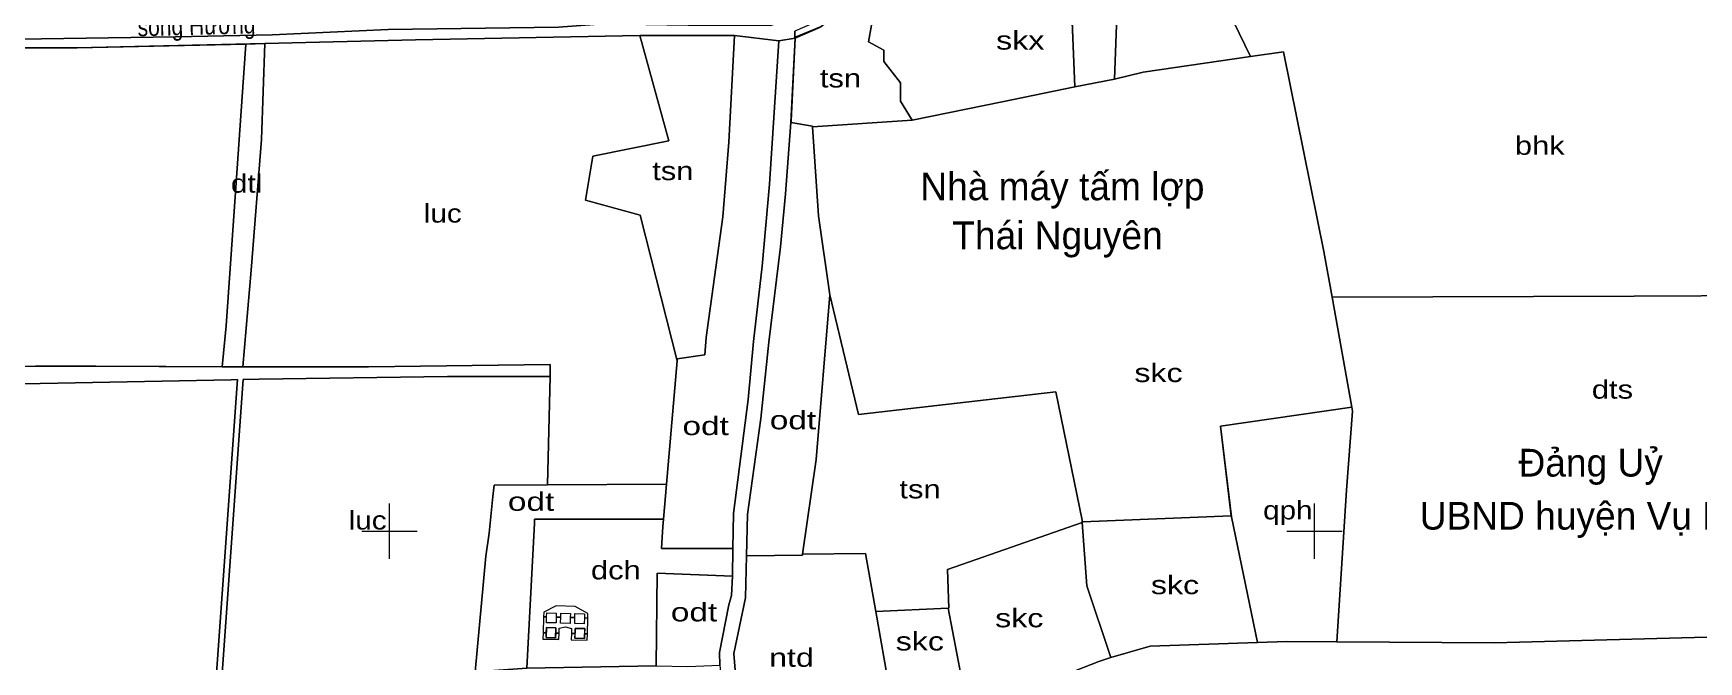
# Model space of a CAD drawing. Header units: metres. Extents: x 506356 to 510920, y 2246675 to 2251661.
# Drawn here: x 507308 to 508208, y 2248929 to 2249269 of the extents above; entities that cross this region are included whole.
import ezdxf
from ezdxf.enums import TextEntityAlignment as Align

# ---------------------------------------------------------------- set-up
doc = ezdxf.new("R2010")
doc.units = ezdxf.units.M
doc.header["$LTSCALE"] = 4
for name, color, linetype, lineweight in [('10', 7, 'Continuous', 13), ('23', 7, 'Continuous', 13), ('30', 7, 'Continuous', 13), ('5', 7, 'Continuous', 13), ('63', 7, 'Continuous', 13), ('9', 7, 'Continuous', 13)]:
    doc.layers.add(name, color=color, linetype=linetype, lineweight=lineweight)
for name, color, linetype in [('33', 7, 'Continuous'), ('39', 7, 'Continuous'), ('46', 7, 'Continuous')]:
    doc.layers.add(name, color=color, linetype=linetype)

msp = doc.modelspace()

# ---------------------------------------------------------------- linework, layer by layer
at = {"layer": '10'}
for p, q in [((507427.5, 2249263.64), (507432.69, 2249263.76)), ((507719.22, 2249266.76), (507710.56, 2249265.24)), ((507414.57, 2249088.9), (507420.81, 2249088.88)), ((507685.62, 2248990.6), (507685.31, 2248990.6)), ((507685.62, 2248990.6), (507685.35, 2248975.71))]:
    msp.add_line(p, q, dxfattribs=at)
for points in [[(507747.34, 2249285.38), (507741.75, 2249280.57), (507735.75, 2249274.89), (507733.35, 2249273.06), (507720.25, 2249267.53), (507719.21, 2249267.19), (507719.22, 2249266.76), (507717.05, 2249221.15)], [(507073.71, 2249258.34), (507117.16, 2249259.87), (507264.51, 2249261.46), (507331.26, 2249261.46), (507422.4, 2249263.53)], [(507432.69, 2249263.76), (507514.15, 2249265.85), (507635.43, 2249268.2)], [(507635.43, 2249268.2), (507636.6, 2249268.22), (507686.37, 2249268.23), (507686.5, 2249268.21)], [(507686.5, 2249268.21), (507710.56, 2249265.24), (507705.42, 2249187.75), (507701.47, 2249143.32), (507696.73, 2249102.59), (507693.97, 2249071.28), (507685.97, 2249009.55), (507685.62, 2248990.6)], [(507717.05, 2249221.15), (507714.11, 2249182.46), (507711.35, 2249153.75), (507705.03, 2249102.2), (507700.68, 2249061.01), (507693.56, 2249009.08), (507693.01, 2248986.61)], [(507420.81, 2249088.88), (507488.76, 2249088.9), (507586.91, 2249090.22), (507586.91, 2249086.69), (507586.83, 2249083.61)], [(507084.77, 2249087.18), (507137.98, 2249086.65), (507215.45, 2249087.97), (507308.75, 2249089.32), (507341.32, 2249089.32), (507409.65, 2249088.93)], [(507093.86, 2248914.99), (507170.06, 2248915.24), (507272.68, 2248917.87), (507406.37, 2248920.64), (507417.81, 2249081.96), (507414.38, 2249081.87), (507217.44, 2249078.13), (507085.41, 2249075.92)], [(507546.27, 2248923.9), (507489.99, 2248922.37), (507409.47, 2248920.71), (507420.91, 2249082.01), (507429.68, 2249082.2), (507531.46, 2249083.63), (507586.83, 2249083.61)], [(507693.01, 2248986.61), (507692.45, 2248963.93), (507686.13, 2248933.87), (507688.5, 2248904.61), (507691.31, 2248857.08)], [(507685.35, 2248975.71), (507684.86, 2248965.15), (507683.51, 2248960.2), (507678.39, 2248934.36), (507678.6, 2248927.49)], [(507969.26, 2248939.82), (507911.13, 2248937.82), (507889.96, 2248931.62)], [(508011.99, 2248940.19), (507985.1, 2248940.36), (507969.26, 2248939.82)], [(508299.2, 2248943.91), (508296.74, 2248943.98), (508252.53, 2248943.63), (508097.32, 2248939.63), (508011.99, 2248940.19)], [(507813.9, 2248902.33), (507883.43, 2248929.39), (507889.96, 2248931.62)]]:
    msp.add_lwpolyline(points, dxfattribs=at)
at = {"layer": '23'}
msp.add_lwpolyline([(508222.97, 2249673.94), (508196.51, 2249667.92), (508187.75, 2249662.81), (508174.12, 2249653.17), (508144.45, 2249627.18), (508033.23, 2249522.99), (507888.47, 2249409.09), (507739.57, 2249295.44), (507720.06, 2249278.38), (507705.99, 2249273.55), (507661.47, 2249273.76), (507615.48, 2249274.4), (507591.33, 2249272.72), (507499.35, 2249271.46), (507436.56, 2249268.54), (507384.29, 2249267.39), (507215.01, 2249264.86)], dxfattribs=at)
at = {"layer": '30'}
for p, q in [((507965.33, 2249256.86), (507934.51, 2249320.79)), ((507934.51, 2249320.79), (507965.33, 2249256.86)), ((507719.21, 2249267.19), (507719.09, 2249270.48)), ((507870.54, 2249240.44), (507891.88, 2249244.59)), ((507831.23, 2249232.32), (507782.56, 2249222.27)), ((508005.05, 2249151.37), (508009.53, 2249126.5)), ((507425.33, 2249141.19), (507420.81, 2249088.88)), ((508020.21, 2249067.13), (508009.53, 2249126.5)), ((507649.82, 2249025.33), (507648.14, 2249006.41)), ((507649.82, 2249025.33), (507648.14, 2249006.41)), ((507693.56, 2249009.08), (507693.01, 2248986.61)), ((507874.35, 2249005.91), (507874.55, 2249004.96)), ((507762.85, 2248956.51), (507802.08, 2248958.34)), ((507883.43, 2248929.39), (507889.96, 2248931.62))]:
    msp.add_line(p, q, dxfattribs=at)
for points in [[(508387.58, 2249694.75), (508374.07, 2249693.11), (508349.48, 2249691.45), (508252.65, 2249678.6), (508222.97, 2249673.94), (508196.51, 2249667.92), (508187.75, 2249662.81), (508174.12, 2249653.17), (508144.45, 2249627.18), (508033.23, 2249522.99), (507888.47, 2249409.09), (507739.57, 2249295.44), (507720.06, 2249278.38), (507705.99, 2249273.55), (507661.47, 2249273.76), (507615.48, 2249274.4), (507591.33, 2249272.72), (507499.35, 2249271.46), (507436.56, 2249268.54), (507384.29, 2249267.39), (507215.01, 2249264.86), (507150.74, 2249264.86), (507074.71, 2249262.76), (507073.71, 2249258.34)], [(508222.97, 2249673.94), (508196.51, 2249667.92), (508187.75, 2249662.81), (508174.12, 2249653.17), (508144.45, 2249627.18), (508033.23, 2249522.99), (507888.47, 2249409.09), (507739.57, 2249295.44), (507720.06, 2249278.38), (507705.99, 2249273.55), (507661.47, 2249273.76), (507615.48, 2249274.4), (507591.33, 2249272.72), (507499.35, 2249271.46), (507436.56, 2249268.54), (507384.29, 2249267.39), (507215.01, 2249264.86)], [(507215.01, 2249264.86), (507384.29, 2249267.39), (507436.56, 2249268.54), (507499.35, 2249271.46), (507591.33, 2249272.72), (507615.48, 2249274.4), (507661.47, 2249273.76), (507705.99, 2249273.55), (507720.06, 2249278.38), (507739.57, 2249295.44), (507888.47, 2249409.09), (508033.23, 2249522.99), (508144.45, 2249627.18), (508174.12, 2249653.17), (508187.75, 2249662.81), (508196.51, 2249667.92), (508222.97, 2249673.94)], [(507891.88, 2249244.55), (507907.48, 2249248.24), (507965.33, 2249256.86), (507934.51, 2249320.79)], [(508005.22, 2249312.59), (507966.11, 2249318.12), (507934.51, 2249320.79), (507965.33, 2249256.86)], [(507896.56, 2249309.02), (507903.78, 2249295.88), (507908.71, 2249295.88), (507909.12, 2249279.45), (507893.12, 2249278.63), (507891.88, 2249244.59), (507870.54, 2249240.44), (507868.1, 2249298.13)], [(507896.56, 2249309.02), (507872.5, 2249299.54), (507868.1, 2249298.13), (507870.54, 2249240.44)], [(507891.88, 2249244.59), (507893.12, 2249278.63), (507909.12, 2249279.45), (507908.71, 2249295.88), (507903.78, 2249295.88), (507896.56, 2249309.02)], [(507891.88, 2249244.59), (507893.12, 2249278.63), (507909.12, 2249279.45), (507908.71, 2249295.88), (507903.78, 2249295.88), (507896.56, 2249309.02)], [(507847.48, 2249295.15), (507838.38, 2249292.23), (507825.15, 2249288.83), (507808.91, 2249289.57), (507802.2, 2249292.39), (507790.24, 2249299.58), (507781.15, 2249302.61), (507773.93, 2249303.06), (507762.64, 2249300.88), (507753.14, 2249295.26), (507745.02, 2249287.96), (507737.49, 2249281.6), (507731.15, 2249275.64), (507719.09, 2249270.48), (507719.21, 2249267.19)], [(507776.17, 2249242.5), (507776.17, 2249232.64), (507782.56, 2249222.27), (507831.23, 2249232.32), (507870.54, 2249240.44), (507868.1, 2249298.13)], [(507868.1, 2249298.13), (507870.54, 2249240.44), (507831.23, 2249232.32)], [(507215.01, 2249264.86), (507384.29, 2249267.39), (507436.56, 2249268.54), (507499.35, 2249271.46), (507591.33, 2249272.72), (507615.48, 2249274.4), (507661.47, 2249273.76), (507705.99, 2249273.55), (507720.06, 2249278.38), (507739.57, 2249295.44)], [(507215.01, 2249264.86), (507384.29, 2249267.39), (507436.56, 2249268.54), (507499.35, 2249271.46), (507591.33, 2249272.72), (507615.48, 2249274.4), (507661.47, 2249273.76), (507705.99, 2249273.55), (507720.06, 2249278.38), (507739.57, 2249295.44)], [(507908.71, 2249295.88), (507909.12, 2249279.45), (507893.12, 2249278.63), (507891.88, 2249244.59), (507891.88, 2249244.55)], [(507717.05, 2249221.15), (507717.11, 2249221.97), (507719.22, 2249266.76), (507733.08, 2249272.69), (507739.8, 2249279.01), (507747.34, 2249285.38)], [(507747.34, 2249285.38), (507739.8, 2249279.01), (507733.08, 2249272.69), (507719.22, 2249266.76), (507717.11, 2249221.97), (507717.05, 2249221.15)], [(507747.34, 2249285.38), (507739.8, 2249279.01), (507733.08, 2249272.69), (507719.22, 2249266.76), (507717.11, 2249221.97), (507717.05, 2249221.15)], [(507719.21, 2249267.19), (507720.25, 2249267.53), (507733.35, 2249273.06), (507735.75, 2249274.89), (507741.75, 2249280.57), (507747.34, 2249285.38)], [(507747.34, 2249285.38), (507760.58, 2249273.71), (507758.94, 2249264.68), (507767.15, 2249260.16), (507767.15, 2249254), (507776.17, 2249242.5), (507776.17, 2249232.64), (507782.56, 2249222.27), (507728.62, 2249218.72)], [(507782.56, 2249222.27), (507776.17, 2249232.64), (507776.17, 2249242.5), (507767.15, 2249254), (507767.15, 2249260.16), (507758.94, 2249264.68), (507760.58, 2249273.71), (507747.34, 2249285.38)], [(507767.15, 2249260.16), (507758.94, 2249264.68), (507760.58, 2249273.71), (507747.34, 2249285.38)], [(507747.34, 2249285.38), (507760.58, 2249273.71), (507758.94, 2249264.68), (507767.15, 2249260.16), (507767.15, 2249254), (507776.17, 2249242.5)], [(507432.69, 2249263.76), (507331.26, 2249261.46), (507264.51, 2249261.46), (507117.16, 2249259.87), (507073.71, 2249258.34), (507068.98, 2249276.49)], [(507710.56, 2249265.24), (507719.22, 2249266.76), (507719.21, 2249267.19), (507719.09, 2249270.48)], [(507733.08, 2249272.69), (507719.22, 2249266.76), (507717.11, 2249221.97)], [(507073.71, 2249258.34), (507117.16, 2249259.87), (507264.51, 2249261.46), (507331.26, 2249261.46), (507432.69, 2249263.76)], [(507073.71, 2249258.34), (507117.16, 2249259.87), (507264.51, 2249261.46), (507331.26, 2249261.46), (507422.4, 2249263.53), (507427.5, 2249263.64), (507432.69, 2249263.76)], [(507331.26, 2249261.46), (507264.51, 2249261.46), (507117.16, 2249259.87), (507073.71, 2249258.34), (507084.77, 2249087.18), (507137.98, 2249086.65)], [(507409.65, 2249088.93), (507411.77, 2249111.13), (507422.4, 2249263.53), (507331.26, 2249261.46)], [(507425.33, 2249141.19), (507430.77, 2249211.8), (507432.69, 2249263.76), (507427.5, 2249263.64), (507425.41, 2249263.59), (507422.4, 2249263.53), (507411.77, 2249111.13)], [(507432.69, 2249263.76), (507430.77, 2249211.8), (507425.33, 2249141.19), (507420.81, 2249088.88)], [(507420.81, 2249088.88), (507425.33, 2249141.19), (507430.77, 2249211.8), (507432.69, 2249263.76)], [(507432.69, 2249263.76), (507430.77, 2249211.8), (507425.33, 2249141.19)], [(507432.69, 2249263.76), (507514.15, 2249265.85), (507635.43, 2249268.2)], [(507635.43, 2249268.2), (507514.15, 2249265.85), (507432.69, 2249263.76)], [(507605.92, 2249179.12), (507610.03, 2249202.94), (507651.07, 2249211.16), (507635.43, 2249268.2), (507514.15, 2249265.85), (507432.69, 2249263.76)], [(507432.69, 2249263.76), (507514.15, 2249265.85), (507635.43, 2249268.2)], [(507635.43, 2249268.2), (507651.07, 2249211.16), (507610.03, 2249202.94), (507605.92, 2249179.12), (507635.47, 2249170.9), (507655.51, 2249092.14)], [(507655.51, 2249092.14), (507635.47, 2249170.9), (507605.92, 2249179.12), (507610.03, 2249202.94), (507651.07, 2249211.16), (507635.43, 2249268.2)], [(507635.43, 2249268.2), (507651.07, 2249211.16), (507610.03, 2249202.94), (507605.92, 2249179.12)], [(507635.43, 2249268.2), (507636.6, 2249268.22), (507686.37, 2249268.23), (507686.5, 2249268.21)], [(507686.5, 2249268.21), (507686.37, 2249268.23), (507636.6, 2249268.22), (507635.43, 2249268.2)], [(507686.37, 2249268.23), (507636.6, 2249268.22), (507635.43, 2249268.2)], [(507635.43, 2249268.2), (507636.6, 2249268.22), (507686.37, 2249268.23), (507686.5, 2249268.21), (507710.56, 2249265.24)], [(507655.51, 2249092.14), (507655.61, 2249093.31), (507670.39, 2249095.36), (507671.21, 2249104.81), (507680.24, 2249170.13), (507683.53, 2249210.39), (507686.5, 2249268.21), (507686.37, 2249268.23)], [(507655.51, 2249092.14), (507655.61, 2249093.31), (507670.39, 2249095.36), (507671.21, 2249104.81), (507680.24, 2249170.13), (507683.53, 2249210.39), (507686.5, 2249268.21)], [(507686.5, 2249268.21), (507683.53, 2249210.39), (507680.24, 2249170.13), (507671.21, 2249104.81), (507670.39, 2249095.36), (507655.61, 2249093.31), (507655.51, 2249092.14)], [(507685.62, 2248990.6), (507685.97, 2249009.55), (507693.97, 2249071.28), (507696.73, 2249102.59), (507701.47, 2249143.32), (507705.42, 2249187.75), (507710.56, 2249265.24), (507686.5, 2249268.21), (507683.53, 2249210.39)], [(507686.5, 2249268.21), (507710.56, 2249265.24), (507705.42, 2249187.75), (507701.47, 2249143.32), (507696.73, 2249102.59), (507693.97, 2249071.28), (507685.97, 2249009.55), (507685.62, 2248990.6), (507685.31, 2248990.6)], [(507685.62, 2248990.6), (507685.97, 2249009.55), (507693.97, 2249071.28), (507696.73, 2249102.59), (507701.47, 2249143.32), (507705.42, 2249187.75), (507710.56, 2249265.24), (507686.5, 2249268.21)], [(507710.56, 2249265.24), (507705.42, 2249187.75), (507701.47, 2249143.32), (507696.73, 2249102.59)], [(507700.68, 2249061.01), (507705.03, 2249102.2), (507711.35, 2249153.75), (507714.11, 2249182.46), (507717.05, 2249221.15), (507719.22, 2249266.76), (507710.56, 2249265.24)], [(507420.81, 2249088.88), (507417.18, 2249088.89), (507341.32, 2249089.32), (507308.75, 2249089.32), (507215.45, 2249087.97), (507137.98, 2249086.65), (507084.77, 2249087.18), (507073.71, 2249258.34)], [(507782.56, 2249222.27), (507776.17, 2249232.64), (507776.17, 2249242.5), (507767.15, 2249254), (507767.15, 2249260.16)], [(507891.88, 2249244.59), (507891.88, 2249244.55), (507907.48, 2249248.24), (507965.33, 2249256.86)], [(507965.33, 2249256.86), (507907.48, 2249248.24), (507891.88, 2249244.55), (507891.88, 2249244.59)], [(507955.02, 2249008.26), (507949.24, 2249056.71), (508020.21, 2249067.13), (508009.53, 2249126.5), (508005.05, 2249151.37), (507983.3, 2249259.37), (507965.33, 2249256.86), (507907.48, 2249248.24), (507891.89, 2249244.55)], [(507965.33, 2249256.86), (507983.3, 2249259.37), (508005.05, 2249151.37), (508009.53, 2249126.5), (508020.21, 2249067.13)], [(508009.53, 2249126.5), (508005.05, 2249151.37), (507983.3, 2249259.37), (507965.33, 2249256.86)], [(507965.33, 2249256.86), (507983.3, 2249259.37), (508005.05, 2249151.37)], [(507738.03, 2249127.93), (507731.88, 2249170.63), (507728.62, 2249218.72), (507782.56, 2249222.27), (507831.23, 2249232.32), (507870.54, 2249240.44), (507891.88, 2249244.59)], [(507891.88, 2249244.59), (507870.54, 2249240.44), (507831.23, 2249232.32), (507782.56, 2249222.27), (507728.62, 2249218.72), (507731.88, 2249170.63), (507738.03, 2249127.93), (507753.57, 2249063.06)], [(507693.01, 2248986.61), (507693.56, 2249009.08), (507700.68, 2249061.01), (507705.03, 2249102.2), (507711.35, 2249153.75), (507714.11, 2249182.46), (507717.05, 2249221.15)], [(507717.05, 2249221.15), (507714.11, 2249182.46), (507711.35, 2249153.75), (507705.03, 2249102.2), (507700.68, 2249061.01), (507693.56, 2249009.08), (507693.01, 2248986.61)], [(507728.62, 2249218.72), (507728.59, 2249219.09), (507717.05, 2249221.15), (507714.11, 2249182.46)], [(507717.11, 2249221.97), (507717.05, 2249221.15), (507728.59, 2249219.09), (507728.62, 2249218.72), (507782.56, 2249222.27)], [(507717.05, 2249221.15), (507728.59, 2249219.09), (507728.62, 2249218.72)], [(507728.62, 2249218.72), (507728.59, 2249219.09), (507717.05, 2249221.15)], [(507728.62, 2249218.72), (507731.88, 2249170.63), (507738.03, 2249127.93)], [(507738.03, 2249127.93), (507731.88, 2249170.63), (507728.62, 2249218.72)], [(507683.53, 2249210.39), (507680.24, 2249170.13), (507671.21, 2249104.81), (507670.39, 2249095.36), (507655.61, 2249093.31), (507655.51, 2249092.14), (507649.82, 2249025.33)], [(507714.11, 2249182.46), (507711.35, 2249153.75), (507705.03, 2249102.2), (507700.68, 2249061.01), (507693.56, 2249009.08)], [(507586.91, 2249090.22), (507586.91, 2249086.69), (507586.83, 2249083.61), (507585.36, 2249025.03), (507649.82, 2249025.33), (507655.51, 2249092.14), (507635.47, 2249170.9), (507605.92, 2249179.12)], [(507605.92, 2249179.12), (507635.47, 2249170.9), (507655.51, 2249092.14)], [(507411.77, 2249111.13), (507409.65, 2249088.93), (507416.52, 2249088.89), (507420.81, 2249088.88), (507425.33, 2249141.19)], [(507693.01, 2248986.61), (507723.25, 2248987.08), (507723.31, 2248987.49), (507730.64, 2249038.82), (507738.03, 2249127.93)], [(507723.31, 2248987.49), (507730.64, 2249038.82), (507738.03, 2249127.93)], [(507738.03, 2249127.93), (507730.64, 2249038.82), (507723.31, 2248987.49)], [(507738.03, 2249127.93), (507730.64, 2249038.82), (507723.31, 2248987.49), (507757.31, 2248987.9)], [(507874.35, 2249005.91), (507860.24, 2249075.38), (507753.57, 2249063.06), (507738.03, 2249127.93)], [(507738.03, 2249127.93), (507753.57, 2249063.06), (507860.24, 2249075.38), (507874.35, 2249005.91), (507874.44, 2249004.7)], [(507874.35, 2249005.91), (507860.24, 2249075.38), (507753.57, 2249063.06), (507738.03, 2249127.93)], [(508009.53, 2249126.5), (508172.82, 2249127.11), (508245.45, 2249127.51)], [(508245.45, 2249127.51), (508172.82, 2249127.11), (508009.53, 2249126.5)], [(508009.53, 2249126.5), (508172.82, 2249127.11), (508245.45, 2249127.51)], [(508245.45, 2249127.51), (508172.82, 2249127.11), (508009.53, 2249126.5), (508020.21, 2249067.13), (508020.61, 2249064.93), (508017.33, 2249022.22), (508011.99, 2248940.19), (508097.32, 2248939.63)], [(508097.32, 2248939.63), (508252.53, 2248943.63), (508296.74, 2248943.98), (508299.2, 2248943.91), (508297.56, 2248976.01), (508294.49, 2249027.33), (508254.89, 2249030.22), (508252.43, 2249090.17), (508246.21, 2249127.52)], [(507696.73, 2249102.59), (507693.97, 2249071.28), (507685.97, 2249009.55), (507685.62, 2248990.6), (507685.35, 2248975.71)], [(507586.83, 2249083.61), (507586.91, 2249086.69), (507586.91, 2249090.22), (507488.76, 2249088.9), (507420.81, 2249088.88), (507416.52, 2249088.89), (507409.65, 2249088.93), (507414.57, 2249088.9)], [(507586.83, 2249083.61), (507586.91, 2249086.69), (507586.91, 2249090.22), (507488.76, 2249088.9), (507420.81, 2249088.88)], [(507420.81, 2249088.88), (507488.76, 2249088.9), (507586.91, 2249090.22), (507586.91, 2249086.69), (507586.83, 2249083.61)], [(507420.81, 2249088.88), (507488.76, 2249088.9), (507586.91, 2249090.22)], [(507655.51, 2249092.14), (507649.82, 2249025.33), (507585.36, 2249025.03), (507586.83, 2249083.61)], [(507685.31, 2248990.6), (507646.98, 2248990.6), (507647.8, 2249002.52), (507648.14, 2249006.41), (507649.82, 2249025.33), (507655.51, 2249092.14)], [(507084.77, 2249087.18), (507137.98, 2249086.65), (507215.45, 2249087.97), (507308.75, 2249089.32), (507341.32, 2249089.32), (507417.18, 2249088.89), (507420.81, 2249088.88)], [(507414.57, 2249088.9), (507341.32, 2249089.32), (507308.75, 2249089.32), (507215.45, 2249087.97), (507137.98, 2249086.65), (507084.77, 2249087.18)], [(507085.41, 2249075.92), (507217.44, 2249078.13), (507414.38, 2249081.87), (507417.81, 2249081.96), (507406.37, 2248920.64), (507272.68, 2248917.87), (507170.06, 2248915.24), (507093.86, 2248914.99)], [(507093.86, 2248914.99), (507170.06, 2248915.24), (507272.68, 2248917.87), (507406.37, 2248920.64), (507417.81, 2249081.96), (507414.38, 2249081.87), (507217.44, 2249078.13), (507085.41, 2249075.92)], [(507417.81, 2249081.96), (507414.38, 2249081.87), (507217.44, 2249078.13), (507085.41, 2249075.92), (507085.41, 2249075.48), (507091.29, 2248999.73), (507093.86, 2248914.99)], [(507085.41, 2249075.92), (507217.44, 2249078.13), (507414.38, 2249081.87)], [(507215.45, 2249087.97), (507308.75, 2249089.32), (507341.32, 2249089.32), (507409.65, 2249088.93)], [(507272.68, 2248917.87), (507406.37, 2248920.64), (507417.81, 2249081.96)], [(507414.38, 2249081.87), (507417.81, 2249081.96), (507406.37, 2248920.64)], [(507546.27, 2248923.9), (507489.99, 2248922.37), (507409.47, 2248920.71), (507420.91, 2249082.01), (507429.68, 2249082.2), (507531.46, 2249083.63), (507586.83, 2249083.61), (507585.36, 2249025.03)], [(507586.83, 2249083.61), (507531.46, 2249083.63), (507429.68, 2249082.2), (507420.91, 2249082.01), (507409.47, 2248920.71), (507489.99, 2248922.37), (507546.27, 2248923.9), (507546.13, 2248919.03)], [(507546.27, 2248923.9), (507489.99, 2248922.37), (507409.47, 2248920.71), (507420.91, 2249082.01), (507429.68, 2249082.2)], [(507420.91, 2249082.01), (507409.47, 2248920.71), (507489.99, 2248922.37)], [(507531.46, 2249083.63), (507429.68, 2249082.2), (507420.91, 2249082.01)], [(507429.68, 2249082.2), (507531.46, 2249083.63), (507586.83, 2249083.61)], [(507555.87, 2249018.69), (507556.64, 2249024.9), (507585.36, 2249025.03), (507586.83, 2249083.61), (507531.46, 2249083.63)], [(507753.57, 2249063.06), (507860.24, 2249075.38), (507874.35, 2249005.91), (507874.55, 2249004.96), (507954.98, 2249008.25)], [(508020.21, 2249067.13), (507949.24, 2249056.71), (507955.08, 2249007.79)], [(507955.08, 2249007.79), (507949.24, 2249056.71), (508020.21, 2249067.13)], [(508020.21, 2249067.13), (507949.24, 2249056.71), (507955.08, 2249007.79), (507969.26, 2248939.82)], [(507969.26, 2248939.82), (507985.1, 2248940.36), (508011.99, 2248940.19), (508017.33, 2249022.22), (508020.61, 2249064.93), (508020.21, 2249067.13)], [(508011.99, 2248940.19), (508017.33, 2249022.22), (508020.61, 2249064.93), (508020.21, 2249067.13)], [(508020.21, 2249067.13), (508020.61, 2249064.93), (508017.33, 2249022.22), (508011.99, 2248940.19)], [(507686.13, 2248933.87), (507692.45, 2248963.93), (507693.01, 2248986.61), (507693.56, 2249009.08), (507700.68, 2249061.01)], [(507489.99, 2248922.37), (507546.27, 2248923.9), (507552.2, 2248986.5), (507553.85, 2248998.84), (507555.87, 2249018.69)], [(507546.27, 2248923.9), (507552.2, 2248986.5), (507553.85, 2248998.84), (507555.87, 2249018.69), (507556.64, 2249024.9), (507585.36, 2249025.03), (507649.82, 2249025.33)], [(507585.36, 2249025.03), (507556.64, 2249024.9), (507555.87, 2249018.69), (507553.85, 2248998.84), (507552.2, 2248986.5), (507546.27, 2248923.9)], [(507585.36, 2249025.03), (507556.64, 2249024.9), (507555.87, 2249018.69), (507553.85, 2248998.84)], [(507574.36, 2248925.89), (507578.45, 2249004.35), (507578.45, 2249006.41), (507648.14, 2249006.41), (507649.82, 2249025.33), (507585.36, 2249025.03)], [(507648.14, 2249006.41), (507578.45, 2249006.41), (507578.45, 2249004.35), (507574.36, 2248925.89), (507546.27, 2248923.9)], [(507574.36, 2248925.89), (507578.45, 2249004.35), (507578.45, 2249006.41), (507648.14, 2249006.41)], [(507648.14, 2249006.41), (507578.45, 2249006.41), (507578.45, 2249004.35), (507574.36, 2248925.89)], [(507648.14, 2249006.41), (507647.8, 2249002.52), (507646.98, 2248990.6), (507685.31, 2248990.6), (507685.62, 2248990.6), (507685.35, 2248975.71)], [(507648.14, 2249006.41), (507647.8, 2249002.52), (507646.98, 2248990.6), (507685.31, 2248990.6), (507685.62, 2248990.6)], [(507646.98, 2248990.6), (507647.8, 2249002.52), (507648.14, 2249006.41)], [(507874.44, 2249004.7), (507801.56, 2248979.29), (507802.38, 2248958.35), (507802.08, 2248958.34), (507762.85, 2248956.51)], [(507802.08, 2248958.34), (507802.38, 2248958.35), (507801.56, 2248979.29), (507874.44, 2249004.7), (507874.35, 2249005.91)], [(507802.08, 2248958.34), (507802.38, 2248958.35), (507801.56, 2248979.29), (507874.44, 2249004.7)], [(507874.44, 2249004.7), (507801.56, 2248979.29), (507802.38, 2248958.35), (507802.08, 2248958.34)], [(507955.08, 2249007.79), (507954.98, 2249008.25), (507874.55, 2249004.96), (507874.35, 2249005.91)], [(507874.55, 2249004.96), (507874.59, 2249004.75), (507874.44, 2249004.7), (507874.35, 2249005.91)], [(507874.44, 2249004.7), (507874.59, 2249004.75), (507874.55, 2249004.96)], [(507874.55, 2249004.96), (507874.59, 2249004.75), (507874.44, 2249004.7)], [(507874.44, 2249004.7), (507877.03, 2248970.47), (507889.96, 2248931.62)], [(507889.96, 2248931.62), (507877.03, 2248970.47), (507874.44, 2249004.7)], [(507874.44, 2249004.7), (507877.03, 2248970.47), (507889.96, 2248931.62), (507911.13, 2248937.82)], [(507889.96, 2248931.62), (507877.03, 2248970.47), (507874.44, 2249004.7)], [(507874.55, 2249004.96), (507954.98, 2249008.25), (507955.08, 2249007.79), (507969.26, 2248939.82)], [(507955.08, 2249007.79), (507954.98, 2249008.25), (507874.55, 2249004.96)], [(507911.13, 2248937.82), (507969.26, 2248939.82), (507955.08, 2249007.79)], [(508011.99, 2248940.19), (507985.1, 2248940.36), (507969.26, 2248939.82), (507955.08, 2249007.79)], [(507553.85, 2248998.84), (507552.2, 2248986.5), (507546.27, 2248923.9)], [(507574.36, 2248925.89), (507644.11, 2248927.12), (507644.73, 2248977.35), (507685.35, 2248975.71), (507685.62, 2248990.6), (507685.31, 2248990.6), (507646.98, 2248990.6)], [(507678.6, 2248927.49), (507678.39, 2248934.36), (507683.51, 2248960.2), (507684.86, 2248965.15), (507685.35, 2248975.71), (507685.62, 2248990.6)], [(507693.01, 2248986.61), (507692.45, 2248963.93), (507686.13, 2248933.87), (507688.5, 2248904.61), (507691.31, 2248857.08), (507683.72, 2248855.47)], [(507723.31, 2248987.49), (507723.25, 2248987.08), (507693.01, 2248986.61), (507692.45, 2248963.93), (507686.13, 2248933.87)], [(507691.31, 2248857.08), (507688.5, 2248904.61), (507686.13, 2248933.87), (507692.45, 2248963.93), (507693.01, 2248986.61)], [(507693.01, 2248986.61), (507723.25, 2248987.08), (507723.31, 2248987.49)], [(507723.31, 2248987.49), (507723.25, 2248987.08), (507693.01, 2248986.61)], [(507762.85, 2248956.51), (507757.31, 2248987.9), (507723.31, 2248987.49)], [(507723.31, 2248987.49), (507757.31, 2248987.9), (507762.85, 2248956.51), (507770.3, 2248914.27)], [(507762.85, 2248956.51), (507757.31, 2248987.9), (507723.31, 2248987.49)], [(507757.31, 2248987.9), (507762.85, 2248956.51), (507802.08, 2248958.34)], [(507685.35, 2248975.71), (507644.73, 2248977.35), (507644.11, 2248927.12), (507574.36, 2248925.89)], [(507644.11, 2248927.12), (507644.73, 2248977.35), (507685.35, 2248975.71)], [(507678.39, 2248934.36), (507683.51, 2248960.2), (507684.86, 2248965.15), (507685.35, 2248975.71), (507644.73, 2248977.35), (507644.11, 2248927.12)], [(507685.35, 2248975.71), (507684.86, 2248965.15), (507683.51, 2248960.2), (507678.39, 2248934.36), (507678.6, 2248927.49)], [(507685.35, 2248975.71), (507684.86, 2248965.15), (507683.51, 2248960.2), (507678.39, 2248934.36), (507678.6, 2248927.49)], [(507776.22, 2248887.41), (507774.87, 2248892.05), (507770.3, 2248914.27), (507762.85, 2248956.51)], [(507776.22, 2248887.41), (507774.87, 2248892.05), (507770.3, 2248914.27), (507762.85, 2248956.51)], [(507802.08, 2248958.34), (507811.42, 2248909.21), (507813.9, 2248902.33), (507776.22, 2248887.41)], [(507813.9, 2248902.33), (507811.42, 2248909.21), (507802.08, 2248958.34)], [(507802.08, 2248958.34), (507811.42, 2248909.21), (507813.9, 2248902.33), (507883.43, 2248929.39)], [(507889.96, 2248931.62), (507911.13, 2248937.82), (507969.26, 2248939.82)], [(507969.26, 2248939.82), (507911.13, 2248937.82), (507889.96, 2248931.62)], [(507969.26, 2248939.82), (507911.13, 2248937.82), (507889.96, 2248931.62)], [(507969.26, 2248939.82), (507985.1, 2248940.36), (508011.99, 2248940.19)], [(508011.99, 2248940.19), (507985.1, 2248940.36), (507969.26, 2248939.82)], [(508011.99, 2248940.19), (508097.32, 2248939.63), (508252.53, 2248943.63), (508296.74, 2248943.98), (508299.2, 2248943.91), (508345.96, 2248942.48)], [(508299.2, 2248943.91), (508296.74, 2248943.98), (508252.53, 2248943.63), (508097.32, 2248939.63), (508011.99, 2248940.19)], [(508299.2, 2248943.91), (508296.74, 2248943.98), (508252.53, 2248943.63), (508097.32, 2248939.63), (508011.99, 2248940.19)], [(507644.11, 2248927.12), (507661.36, 2248926.71), (507678.6, 2248927.49), (507678.39, 2248934.36)], [(507678.6, 2248927.49), (507680.84, 2248904.07), (507683.72, 2248855.47), (507691.31, 2248857.08), (507688.5, 2248904.61), (507686.13, 2248933.87)], [(507686.13, 2248933.87), (507688.5, 2248904.61), (507691.31, 2248857.08)], [(507889.96, 2248931.62), (507883.43, 2248929.39), (507813.9, 2248902.33), (507776.22, 2248887.41)], [(507813.9, 2248902.33), (507883.43, 2248929.39), (507889.96, 2248931.62)], [(507889.96, 2248931.62), (507883.43, 2248929.39), (507813.9, 2248902.33)]]:
    msp.add_lwpolyline(points, dxfattribs=at)
msp.add_lwpolyline([(507770.3, 2248914.27), (507774.87, 2248892.05), (507776.22, 2248887.41), (507813.9, 2248902.33), (507811.42, 2248909.21), (507802.08, 2248958.34), (507762.85, 2248956.51)], close=True, dxfattribs=at)
at = {"layer": '5'}
for p, q in [((507934.51, 2249320.79), (507965.33, 2249256.86)), ((507870.54, 2249240.44), (507868.1, 2249298.13)), ((507427.5, 2249263.64), (507422.4, 2249263.53)), ((507414.57, 2249088.9), (507409.65, 2249088.93)), ((507586.83, 2249083.61), (507585.36, 2249025.03)), ((507649.82, 2249025.33), (507585.36, 2249025.03)), ((507874.35, 2249005.91), (507874.44, 2249004.7)), ((507955.08, 2249007.79), (507969.26, 2248939.82)), ((507762.85, 2248956.51), (507770.3, 2248914.27))]:
    msp.add_line(p, q, dxfattribs=at)
for points in [[(507891.88, 2249244.59), (507893.12, 2249278.63), (507909.12, 2249279.45), (507908.71, 2249295.88), (507903.78, 2249295.88), (507896.56, 2249309.02)], [(507747.34, 2249285.38), (507760.58, 2249273.71), (507758.94, 2249264.68), (507767.15, 2249260.16), (507767.15, 2249254), (507776.17, 2249242.5), (507776.17, 2249232.64), (507782.56, 2249222.27)], [(507422.4, 2249263.53), (507411.77, 2249111.13), (507409.65, 2249088.93)], [(507432.69, 2249263.76), (507430.77, 2249211.8), (507425.33, 2249141.19), (507420.81, 2249088.88)], [(507655.51, 2249092.14), (507635.47, 2249170.9), (507605.92, 2249179.12), (507610.03, 2249202.94), (507651.07, 2249211.16), (507635.43, 2249268.2)], [(507686.5, 2249268.21), (507683.53, 2249210.39), (507680.24, 2249170.13), (507671.21, 2249104.81), (507670.39, 2249095.36), (507655.61, 2249093.31), (507655.51, 2249092.14), (507649.82, 2249025.33), (507648.14, 2249006.41)], [(507965.33, 2249256.86), (507907.48, 2249248.24), (507891.88, 2249244.55), (507891.88, 2249244.59)], [(507965.33, 2249256.86), (507983.3, 2249259.37), (508005.05, 2249151.37), (508009.53, 2249126.5), (508020.21, 2249067.13)], [(507728.62, 2249218.72), (507782.56, 2249222.27), (507831.23, 2249232.32), (507870.54, 2249240.44), (507891.88, 2249244.59)], [(507717.05, 2249221.15), (507728.59, 2249219.09), (507728.62, 2249218.72)], [(507728.62, 2249218.72), (507731.88, 2249170.63), (507738.03, 2249127.93)], [(507738.03, 2249127.93), (507730.64, 2249038.82), (507723.31, 2248987.49)], [(507738.03, 2249127.93), (507753.57, 2249063.06), (507860.24, 2249075.38), (507874.35, 2249005.91), (507874.55, 2249004.96)], [(508245.45, 2249127.51), (508172.82, 2249127.11), (508009.53, 2249126.5)], [(507955.08, 2249007.79), (507949.24, 2249056.71), (508020.21, 2249067.13)], [(508020.21, 2249067.13), (508020.61, 2249064.93), (508017.33, 2249022.22), (508011.99, 2248940.19)], [(507585.36, 2249025.03), (507556.64, 2249024.9), (507555.87, 2249018.69), (507553.85, 2248998.84), (507552.2, 2248986.5), (507546.27, 2248923.9), (507574.36, 2248925.89)], [(507574.36, 2248925.89), (507578.45, 2249004.35), (507578.45, 2249006.41), (507648.14, 2249006.41)], [(507648.14, 2249006.41), (507647.8, 2249002.52), (507646.98, 2248990.6), (507685.31, 2248990.6)], [(507874.44, 2249004.7), (507801.56, 2248979.29), (507802.38, 2248958.35), (507802.08, 2248958.34), (507762.85, 2248956.51)], [(507874.55, 2249004.96), (507874.59, 2249004.75), (507874.44, 2249004.7)], [(507874.44, 2249004.7), (507877.03, 2248970.47), (507889.96, 2248931.62)], [(507874.55, 2249004.96), (507954.98, 2249008.25), (507955.08, 2249007.79)], [(507723.31, 2248987.49), (507723.25, 2248987.08), (507693.01, 2248986.61)], [(507723.31, 2248987.49), (507757.31, 2248987.9), (507762.85, 2248956.51)], [(507685.35, 2248975.71), (507644.73, 2248977.35), (507644.11, 2248927.12)], [(507802.08, 2248958.34), (507811.42, 2248909.21), (507813.9, 2248902.33)]]:
    msp.add_lwpolyline(points, dxfattribs=at)
at = {"layer": '63'}
for p, q in [((507500, 2248985), (507500, 2249015)), ((508000, 2248985), (508000, 2249015)), ((507485, 2249000), (507515, 2249000)), ((507985, 2249000), (508015, 2249000))]:
    msp.add_line(p, q, dxfattribs=at)
at = {"layer": '9'}
msp.add_line((507591.58, 2248941.39), (507582.97, 2248941.64), dxfattribs=at)
for points in [[(507597.83, 2248955.48), (507597.77, 2248953.27), (507600.22, 2248953.2), (507600.28, 2248955.41), (507605.45, 2248955.27), (507605.38, 2248953.04), (507607.23, 2248952.99), (507607.3, 2248955.53), (507600.34, 2248959.31), (507590.18, 2248959.6), (507583.38, 2248956.2), (507583.31, 2248953.71), (507584.99, 2248953.66), (507585.05, 2248955.84)], [(507585.05, 2248955.84), (507590.2, 2248955.69), (507590.14, 2248953.5), (507592.61, 2248953.43), (507592.67, 2248955.63), (507597.83, 2248955.48)], [(507590.14, 2248953.5), (507590.05, 2248950.33), (507584.9, 2248950.47), (507584.99, 2248953.66), (507583.31, 2248953.71), (507583.06, 2248945.04), (507584.74, 2248945), (507584.82, 2248947.84)], [(507584.82, 2248947.84), (507589.98, 2248947.69), (507589.9, 2248944.88), (507591.68, 2248944.84), (507591.75, 2248947.56), (507595.13, 2248948.24), (507598.45, 2248947.37), (507598.37, 2248944.68), (507600.32, 2248944.64), (507600.39, 2248947.4)], [(507597.68, 2248950.12), (507592.52, 2248950.26), (507592.61, 2248953.43), (507590.14, 2248953.5)], [(507600.39, 2248947.4), (507605.56, 2248947.26), (507605.48, 2248944.51), (507606.99, 2248944.48), (507607.23, 2248952.99), (507605.38, 2248953.04), (507605.3, 2248949.9), (507600.13, 2248950.05), (507600.22, 2248953.2), (507597.77, 2248953.27), (507597.68, 2248950.12)], [(507589.9, 2248944.88), (507589.83, 2248942.33), (507584.67, 2248942.48), (507584.74, 2248945), (507583.06, 2248945.04), (507582.97, 2248941.64)], [(507582.97, 2248941.64), (507591.58, 2248941.39), (507591.68, 2248944.84), (507589.9, 2248944.88)], [(507605.48, 2248944.51), (507605.41, 2248941.9), (507600.24, 2248942.04), (507600.32, 2248944.64), (507598.37, 2248944.68), (507598.28, 2248941.21), (507606.89, 2248940.97)], [(507606.89, 2248940.97), (507606.99, 2248944.48), (507605.48, 2248944.51)]]:
    msp.add_lwpolyline(points, dxfattribs=at)
for points in [[(507584.82, 2248947.84), (507584.67, 2248942.48), (507589.83, 2248942.33), (507589.98, 2248947.69)], [(507600.39, 2248947.4), (507600.24, 2248942.04), (507605.41, 2248941.9), (507605.56, 2248947.26)]]:
    msp.add_lwpolyline(points, close=True, dxfattribs=at)

# ---------------------------------------------------------------- texts
at = {"layer": '33'}
for s, width, p in [('skx', 1.3, (507840.95, 2249260.52)), ('tsn', 1.25, (507743.79, 2249240.04)), ('bhk', 1.25, (508121.77, 2249203.61)), ('tsn', 1.25, (507653.18, 2249189.9)), ('dtl', 1.2, (507422.8, 2249183.12)), ('luc', 1.2, (507528.83, 2249166.93)), ('skc', 1.3, (507915.67, 2249080.65)), ('dts', 1.25, (508161.04, 2249071.68)), ('odt', 1.35, (507718.12, 2249055.09)), ('odt', 1.35, (507670.93, 2249051.94)), ('tsn', 1.25, (507786.78, 2249017.72)), ('odt', 1.35, (507576.57, 2249011.01)), ('luc', 1.2, (507488.23, 2249000.87)), ('qph', 1.2, (507985.59, 2249006.35)), ('dch', 1.25, (507622.39, 2248973.91)), ('skc', 1.3, (507924.62, 2248965.9)), ('odt', 1.35, (507664.65, 2248951.18)), ('skc', 1.3, (507840.44, 2248947.98)), ('skc', 1.3, (507786.71, 2248935.43)), ('ntd', 1.3, (507717.31, 2248926.61))]:
    msp.add_text(s, height=10, dxfattribs=dict(at, width=width)).set_placement(p, align=Align.CENTER)
at = {"layer": '39'}
for s, p in [('Nhà máy tấm lợp', (507863.72, 2249179.02)), ('Thái Nguyên', (507861.08, 2249152.53)), ('Đảng Uỷ', (508149.28, 2249029.53)), ('UBND huyện Vụ Bản', (508151.09, 2249000.84))]:
    msp.add_text(s, height=15, dxfattribs=at).set_placement(p, align=Align.CENTER)
at = {"layer": '46', "width": 0.85}
msp.add_text('sông Hương', height=10, rotation=1.424, dxfattribs=at).set_placement((507395.83, 2249268.51), align=Align.CENTER)

doc.saveas('drawing.dxf')
